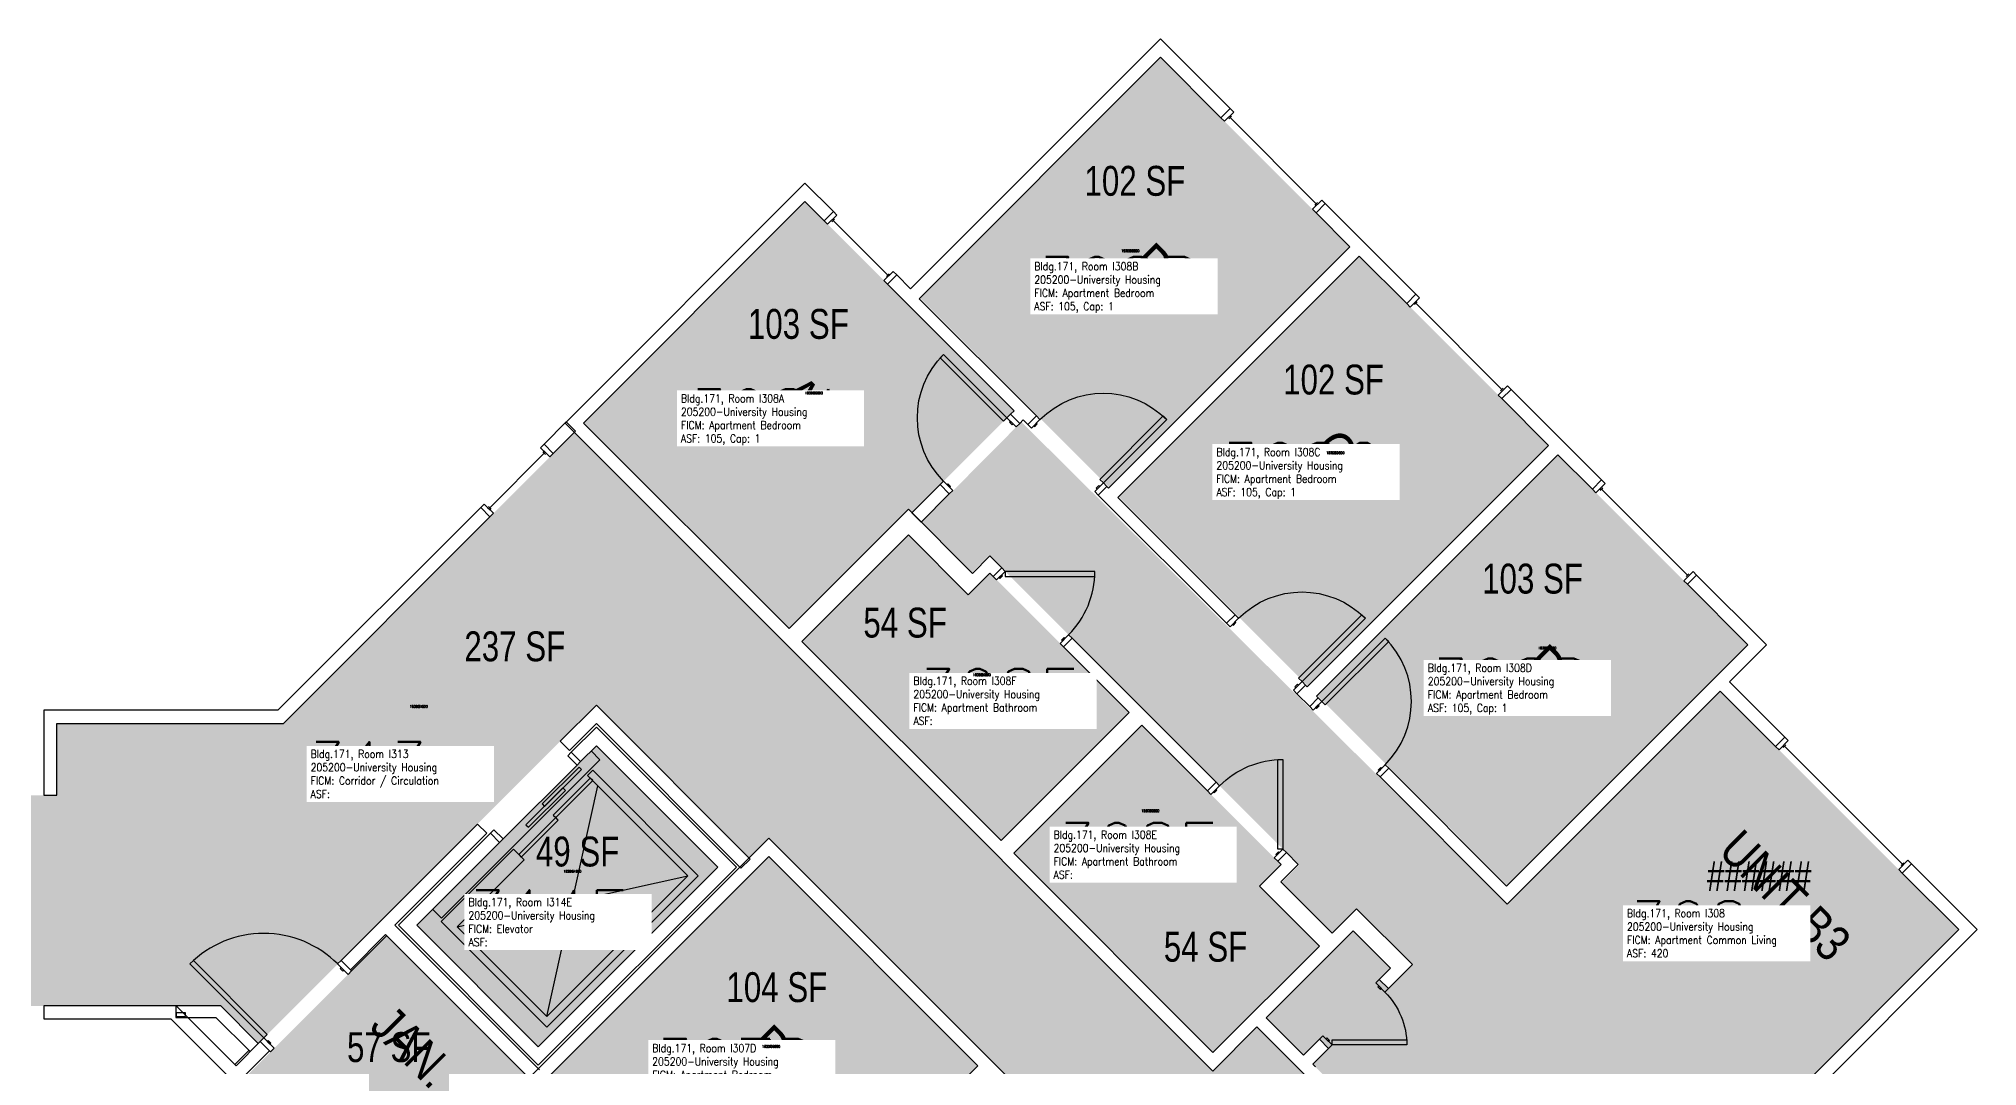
# Model space of a CAD drawing. Header units: inches. Extents: x 79 to 1966, y -19 to 1892.
# Drawn here: x 899 to 1678, y 1471 to 1884 of the extents above; entities that cross this region are included whole.
import ezdxf
from ezdxf.enums import TextEntityAlignment as Align

# ---------------------------------------------------------------- set-up
doc = ezdxf.new("R2010")
doc.units = ezdxf.units.IN
doc.header["$LTSCALE"] = 48
doc.header["$MEASUREMENT"] = 0
for name, color, linetype in [('A-AREA-IDEN', 1, 'Continuous'), ('A-DOOR', 2, 'Continuous'), ('A-GLZ', 1, 'Continuous'), ('A-IDEN-RNUM', 7, 'Continuous'), ('A-IDEN-SNUM', 4, 'Continuous'), ('A-IDEN-VNUM', 4, 'Continuous'), ('A-WALL', 5, 'Continuous'), ('AREA-TEXT', 3, 'Continuous'), ('Rooms-Category-Color', 7, 'Continuous'), ('Rooms-College-Color', 7, 'Continuous'), ('Rooms-Department-Color', 7, 'Continuous'), ('Rooms-Division-Color', 7, 'Continuous'), ('Rooms-Information', 7, 'Continuous')]:
    doc.layers.add(name, color=color, linetype=linetype)
doc.styles.add('AREA', font='arial.ttf', dxfattribs={"width": 0.75, "height": 12})
doc.styles.add('ROOMSNUMBER', font='txt.shx', dxfattribs={"height": 0.03})
doc.styles.add('ROOMVNUMBER', font='simplex.shx', dxfattribs={"width": 0.85})
doc.styles.get("Standard").update_dxf_attribs({"font": 'ARIALN.TTF'})

msp = doc.modelspace()

# ---------------------------------------------------------------- hatches: boundary and pattern name
at = {"layer": 'Rooms-Category-Color', "true_color": 0x728ef3}
for points in [[(1426.08, 1800.1), (1349.98, 1876.2), (1253.28, 1779.5), (1329.4, 1703.4), (1425.78, 1799.78)], [(1207.14, 1818.22), (1118.22, 1729.3), (1200.78, 1646.74), (1248.68, 1694.65), (1250.1, 1693.24), (1261.41, 1704.55), (1291.11, 1734.25)], [(1429.79, 1796.39), (1505.9, 1720.28), (1409.22, 1623.59), (1333.1, 1699.69), (1429.49, 1796.06)], [(1253.81, 1689.5), (1274.14, 1669.17), (1281.12, 1676.17), (1405.6, 1551.71), (1398.62, 1544.71), (1418.95, 1524.38), (1428.76, 1534.19), (1451.18, 1511.78), (1441.51, 1502.11), (1437.8, 1505.82), (1442.34, 1510.36), (1427.35, 1525.35), (1392.44, 1490.43), (1407.43, 1475.45), (1413.76, 1481.78), (1417.47, 1478.06), (1411.14, 1471.73), (1454.37, 1428.52), (1528.7, 1502.86), (1588.2, 1443.36), (1670.66, 1525.84), (1574.84, 1621.64), (1489.29, 1536.07), (1294.06, 1729.76), (1253.96, 1689.34)], [(1509.61, 1716.57), (1585.97, 1640.2), (1489.28, 1543.51), (1412.91, 1619.87), (1509.3, 1716.25)], [(1281.4, 1669.01), (1337.35, 1613.06), (1285.91, 1561.61), (1205.91, 1641.61), (1248.68, 1684.4), (1272.73, 1660.36)], [(1291.04, 1556.48), (1371.04, 1476.48), (1413.82, 1519.26), (1389.78, 1543.31), (1398.44, 1551.97), (1342.48, 1607.93)], [(1192.65, 1555.16), (1103.73, 1466.25), (1187.7, 1382.28), (1276.61, 1471.2)], [(1025.06, 1395.01), (1096.3, 1466.25), (1039.11, 1523.44), (967.87, 1452.2)], [(1578.3, 1453.26), (1567.96, 1442.92), (1577.86, 1433.02), (1496.2, 1351.34), (1436.69, 1410.84), (1528.7, 1502.86)]]:
    msp.add_hatch(color=171, dxfattribs=at).paths.add_polyline_path(points)
at = {"layer": 'Rooms-Category-Color', "true_color": 0xadadad}
for points in [[(1184.69, 1554.64), (1235.07, 1605.02), (1114.51, 1725.58), (997.61, 1608.68), (906.57, 1608.68), (906.57, 1495.21), (972.42, 1495.21), (987.5, 1480.13), (1123.35, 1615.98)], [(357.57, 1579.84), (446.96, 1579.84), (446.96, 1604.84), (529.28, 1604.84), (529.28, 1579.84), (906.57, 1579.84), (906.57, 1495.21), (674.79, 1495.21), (674.79, 1507.21), (417.54, 1507.21), (332.57, 1507.21), (332.57, 1523.8), (357.57, 1523.8)], [(1594.1, 1161.14), (1636.53, 1203.56), (1429.25, 1410.85), (1446.93, 1428.53), (1388.72, 1486.74), (1371.04, 1469.06), (1286.39, 1553.7), (1245.91, 1594.19), (1235.07, 1605.02), (1192.64, 1562.6), (1452.88, 1302.36), (1435.21, 1284.68), (1493.42, 1226.47), (1511.1, 1244.15)], [(1123.35, 1599.72), (1172.14, 1550.93), (1100.01, 1478.8), (1051.22, 1527.59)]]:
    msp.add_hatch(color=253, dxfattribs=at).paths.add_polyline_path(points)
at = {"layer": 'Rooms-College-Color', "true_color": 0xadadad}
for points in [[(1426.08, 1800.1), (1349.98, 1876.2), (1253.28, 1779.5), (1329.4, 1703.4), (1425.78, 1799.78)], [(1207.14, 1818.22), (1118.22, 1729.3), (1200.78, 1646.74), (1248.68, 1694.65), (1250.1, 1693.24), (1261.41, 1704.55), (1291.11, 1734.25)], [(1429.79, 1796.39), (1505.9, 1720.28), (1409.22, 1623.59), (1333.1, 1699.69), (1429.49, 1796.06)], [(1253.81, 1689.5), (1274.14, 1669.17), (1281.12, 1676.17), (1405.6, 1551.71), (1398.62, 1544.71), (1418.95, 1524.38), (1428.76, 1534.19), (1451.18, 1511.78), (1441.51, 1502.11), (1437.8, 1505.82), (1442.34, 1510.36), (1427.35, 1525.35), (1392.44, 1490.43), (1407.43, 1475.45), (1413.76, 1481.78), (1417.47, 1478.06), (1411.14, 1471.73), (1454.37, 1428.52), (1528.7, 1502.86), (1588.2, 1443.36), (1670.66, 1525.84), (1574.84, 1621.64), (1489.29, 1536.07), (1294.06, 1729.76), (1253.96, 1689.34)], [(1184.69, 1554.64), (1235.07, 1605.02), (1114.51, 1725.58), (997.61, 1608.68), (906.57, 1608.68), (906.57, 1495.21), (972.42, 1495.21), (987.5, 1480.13), (1123.35, 1615.98)], [(1509.61, 1716.57), (1585.97, 1640.2), (1489.28, 1543.51), (1412.91, 1619.87), (1509.3, 1716.25)], [(1281.4, 1669.01), (1337.35, 1613.06), (1285.91, 1561.61), (1205.91, 1641.61), (1248.68, 1684.4), (1272.73, 1660.36)], [(357.57, 1579.84), (446.96, 1579.84), (446.96, 1604.84), (529.28, 1604.84), (529.28, 1579.84), (906.57, 1579.84), (906.57, 1495.21), (674.79, 1495.21), (674.79, 1507.21), (417.54, 1507.21), (332.57, 1507.21), (332.57, 1523.8), (357.57, 1523.8)], [(1594.1, 1161.14), (1636.53, 1203.56), (1429.25, 1410.85), (1446.93, 1428.53), (1388.72, 1486.74), (1371.04, 1469.06), (1286.39, 1553.7), (1245.91, 1594.19), (1235.07, 1605.02), (1192.64, 1562.6), (1452.88, 1302.36), (1435.21, 1284.68), (1493.42, 1226.47), (1511.1, 1244.15)], [(1291.04, 1556.48), (1371.04, 1476.48), (1413.82, 1519.26), (1389.78, 1543.31), (1398.44, 1551.97), (1342.48, 1607.93)], [(1123.35, 1599.72), (1172.14, 1550.93), (1100.01, 1478.8), (1051.22, 1527.59)], [(1192.65, 1555.16), (1103.73, 1466.25), (1187.7, 1382.28), (1276.61, 1471.2)], [(1025.06, 1395.01), (1096.3, 1466.25), (1039.11, 1523.44), (967.87, 1452.2)], [(1578.3, 1453.26), (1567.96, 1442.92), (1577.86, 1433.02), (1496.2, 1351.34), (1436.69, 1410.84), (1528.7, 1502.86)]]:
    msp.add_hatch(color=253, dxfattribs=at).paths.add_polyline_path(points)
at = {"layer": 'Rooms-Department-Color', "true_color": 0x604aed}
for points in [[(1426.08, 1800.1), (1349.98, 1876.2), (1253.28, 1779.5), (1329.4, 1703.4), (1425.78, 1799.78)], [(1207.14, 1818.22), (1118.22, 1729.3), (1200.78, 1646.74), (1248.68, 1694.65), (1250.1, 1693.24), (1261.41, 1704.55), (1291.11, 1734.25)], [(1429.79, 1796.39), (1505.9, 1720.28), (1409.22, 1623.59), (1333.1, 1699.69), (1429.49, 1796.06)], [(1253.81, 1689.5), (1274.14, 1669.17), (1281.12, 1676.17), (1405.6, 1551.71), (1398.62, 1544.71), (1418.95, 1524.38), (1428.76, 1534.19), (1451.18, 1511.78), (1441.51, 1502.11), (1437.8, 1505.82), (1442.34, 1510.36), (1427.35, 1525.35), (1392.44, 1490.43), (1407.43, 1475.45), (1413.76, 1481.78), (1417.47, 1478.06), (1411.14, 1471.73), (1454.37, 1428.52), (1528.7, 1502.86), (1588.2, 1443.36), (1670.66, 1525.84), (1574.84, 1621.64), (1489.29, 1536.07), (1294.06, 1729.76), (1253.96, 1689.34)], [(1509.61, 1716.57), (1585.97, 1640.2), (1489.28, 1543.51), (1412.91, 1619.87), (1509.3, 1716.25)], [(1281.4, 1669.01), (1337.35, 1613.06), (1285.91, 1561.61), (1205.91, 1641.61), (1248.68, 1684.4), (1272.73, 1660.36)], [(1291.04, 1556.48), (1371.04, 1476.48), (1413.82, 1519.26), (1389.78, 1543.31), (1398.44, 1551.97), (1342.48, 1607.93)], [(1192.65, 1555.16), (1103.73, 1466.25), (1187.7, 1382.28), (1276.61, 1471.2)], [(1025.06, 1395.01), (1096.3, 1466.25), (1039.11, 1523.44), (967.87, 1452.2)], [(1578.3, 1453.26), (1567.96, 1442.92), (1577.86, 1433.02), (1496.2, 1351.34), (1436.69, 1410.84), (1528.7, 1502.86)]]:
    msp.add_hatch(color=173, dxfattribs=at).paths.add_polyline_path(points)
at = {"layer": 'Rooms-Department-Color', "true_color": 0xacacac}
for points in [[(1184.69, 1554.64), (1235.07, 1605.02), (1114.51, 1725.58), (997.61, 1608.68), (906.57, 1608.68), (906.57, 1495.21), (972.42, 1495.21), (987.5, 1480.13), (1123.35, 1615.98)], [(357.57, 1579.84), (446.96, 1579.84), (446.96, 1604.84), (529.28, 1604.84), (529.28, 1579.84), (906.57, 1579.84), (906.57, 1495.21), (674.79, 1495.21), (674.79, 1507.21), (417.54, 1507.21), (332.57, 1507.21), (332.57, 1523.8), (357.57, 1523.8)], [(1594.1, 1161.14), (1636.53, 1203.56), (1429.25, 1410.85), (1446.93, 1428.53), (1388.72, 1486.74), (1371.04, 1469.06), (1286.39, 1553.7), (1245.91, 1594.19), (1235.07, 1605.02), (1192.64, 1562.6), (1452.88, 1302.36), (1435.21, 1284.68), (1493.42, 1226.47), (1511.1, 1244.15)], [(1123.35, 1599.72), (1172.14, 1550.93), (1100.01, 1478.8), (1051.22, 1527.59)]]:
    msp.add_hatch(color=253, dxfattribs=at).paths.add_polyline_path(points)
at = {"layer": 'Rooms-Division-Color', "true_color": 0x604aed}
for points in [[(1426.08, 1800.1), (1349.98, 1876.2), (1253.28, 1779.5), (1329.4, 1703.4), (1425.78, 1799.78)], [(1207.14, 1818.22), (1118.22, 1729.3), (1200.78, 1646.74), (1248.68, 1694.65), (1250.1, 1693.24), (1261.41, 1704.55), (1291.11, 1734.25)], [(1429.79, 1796.39), (1505.9, 1720.28), (1409.22, 1623.59), (1333.1, 1699.69), (1429.49, 1796.06)], [(1253.81, 1689.5), (1274.14, 1669.17), (1281.12, 1676.17), (1405.6, 1551.71), (1398.62, 1544.71), (1418.95, 1524.38), (1428.76, 1534.19), (1451.18, 1511.78), (1441.51, 1502.11), (1437.8, 1505.82), (1442.34, 1510.36), (1427.35, 1525.35), (1392.44, 1490.43), (1407.43, 1475.45), (1413.76, 1481.78), (1417.47, 1478.06), (1411.14, 1471.73), (1454.37, 1428.52), (1528.7, 1502.86), (1588.2, 1443.36), (1670.66, 1525.84), (1574.84, 1621.64), (1489.29, 1536.07), (1294.06, 1729.76), (1253.96, 1689.34)], [(1509.61, 1716.57), (1585.97, 1640.2), (1489.28, 1543.51), (1412.91, 1619.87), (1509.3, 1716.25)], [(1281.4, 1669.01), (1337.35, 1613.06), (1285.91, 1561.61), (1205.91, 1641.61), (1248.68, 1684.4), (1272.73, 1660.36)], [(1291.04, 1556.48), (1371.04, 1476.48), (1413.82, 1519.26), (1389.78, 1543.31), (1398.44, 1551.97), (1342.48, 1607.93)], [(1192.65, 1555.16), (1103.73, 1466.25), (1187.7, 1382.28), (1276.61, 1471.2)], [(1025.06, 1395.01), (1096.3, 1466.25), (1039.11, 1523.44), (967.87, 1452.2)], [(1578.3, 1453.26), (1567.96, 1442.92), (1577.86, 1433.02), (1496.2, 1351.34), (1436.69, 1410.84), (1528.7, 1502.86)]]:
    msp.add_hatch(color=173, dxfattribs=at).paths.add_polyline_path(points)
at = {"layer": 'Rooms-Division-Color', "true_color": 0xadadad}
for points in [[(1184.69, 1554.64), (1235.07, 1605.02), (1114.51, 1725.58), (997.61, 1608.68), (906.57, 1608.68), (906.57, 1495.21), (972.42, 1495.21), (987.5, 1480.13), (1123.35, 1615.98)], [(357.57, 1579.84), (446.96, 1579.84), (446.96, 1604.84), (529.28, 1604.84), (529.28, 1579.84), (906.57, 1579.84), (906.57, 1495.21), (674.79, 1495.21), (674.79, 1507.21), (417.54, 1507.21), (332.57, 1507.21), (332.57, 1523.8), (357.57, 1523.8)], [(1594.1, 1161.14), (1636.53, 1203.56), (1429.25, 1410.85), (1446.93, 1428.53), (1388.72, 1486.74), (1371.04, 1469.06), (1286.39, 1553.7), (1245.91, 1594.19), (1235.07, 1605.02), (1192.64, 1562.6), (1452.88, 1302.36), (1435.21, 1284.68), (1493.42, 1226.47), (1511.1, 1244.15)], [(1123.35, 1599.72), (1172.14, 1550.93), (1100.01, 1478.8), (1051.22, 1527.59)]]:
    msp.add_hatch(color=253, dxfattribs=at).paths.add_polyline_path(points)

# ---------------------------------------------------------------- linework, layer by layer
at = {"layer": 'A-DOOR'}
for p, q in [((1111.86, 1595.65), (1113.27, 1597.07)), ((1113.27, 1597.07), (1116.98, 1593.36)), ((1121.23, 1597.6), (1124.76, 1594.06)), ((1124.76, 1594.06), (1061.12, 1530.42)), ((1115.57, 1591.94), (1085.87, 1562.24)), ((1115.57, 1591.94), (1111.86, 1595.65)), ((1116.98, 1593.36), (1115.57, 1591.94)), ((1120.87, 1586.64), (1106.02, 1571.79)), ((1107, 1570.82), (1121.85, 1585.67)), ((1121.85, 1585.67), (1120.87, 1586.64)), ((1082.16, 1565.95), (1080.75, 1564.54)), ((1085.87, 1562.24), (1082.16, 1565.95)), ((1107, 1570.82), (1092.15, 1555.97)), ((1093.12, 1554.99), (1107.97, 1569.84)), ((1106.02, 1571.79), (1107, 1570.82)), ((1107.97, 1569.84), (1107, 1570.82)), ((1080.75, 1564.54), (1084.46, 1560.83)), ((1084.46, 1560.83), (1085.87, 1562.24)), ((1092.15, 1555.97), (1093.12, 1554.99)), ((1061.12, 1530.42), (1057.59, 1533.96)), ((961.42, 1513.45), (960.01, 1512.04)), ((960.01, 1512.04), (989.71, 1482.34)), ((991.12, 1483.75), (961.42, 1513.45)), ((1020.82, 1513.45), (1019.4, 1512.04)), ((1019.4, 1512.04), (1023.56, 1507.88)), ((1024.97, 1509.3), (1020.82, 1513.45)), ((1020.46, 1510.27), (1020.82, 1510.62)), ((1021.53, 1509.21), (1020.46, 1510.27)), ((1020.82, 1510.62), (1021.88, 1509.56)), ((1021.88, 1509.56), (1021.53, 1509.21)), ((1023.56, 1507.88), (1024.97, 1509.3)), ((988.29, 1480.93), (989.71, 1482.34)), ((992.45, 1476.77), (988.29, 1480.93)), ((989.71, 1482.34), (991.12, 1483.75)), ((989.71, 1482.34), (993.86, 1478.19)), ((991.47, 1481.28), (991.12, 1480.93)), ((991.12, 1480.93), (992.18, 1479.86)), ((992.53, 1480.22), (991.47, 1481.28)), ((992.18, 1479.86), (992.53, 1480.22)), ((993.86, 1478.19), (992.45, 1476.77))]:
    msp.add_line(p, q, dxfattribs=at)
for points in [[(1288.28, 1731.42), (1286.87, 1730.01), (1261.41, 1755.46), (1262.83, 1756.88)], [(1291.99, 1727.71), (1293.41, 1729.12), (1289.7, 1732.83), (1288.28, 1731.42)], [(1290.76, 1728.94), (1290.4, 1728.59), (1289.34, 1729.65), (1289.7, 1730.01)], [(1298.09, 1727.26), (1296.68, 1728.68), (1300.12, 1732.13), (1301.54, 1730.71)], [(1299.06, 1728.24), (1299.42, 1727.88), (1300.48, 1728.94), (1300.12, 1729.3)], [(1327, 1705.26), (1325.58, 1706.67), (1351.04, 1732.13), (1352.45, 1730.71)], [(1266.54, 1702.25), (1265.12, 1700.84), (1261.41, 1704.55), (1262.83, 1705.96)], [(1265.3, 1703.49), (1265.65, 1703.84), (1264.59, 1704.9), (1264.24, 1704.55)], [(1323.55, 1701.81), (1324.96, 1700.39), (1328.41, 1703.84), (1327, 1705.26)], [(1324.52, 1702.78), (1324.17, 1703.13), (1325.23, 1704.19), (1325.58, 1703.84)], [(1284.14, 1666.26), (1282.72, 1667.68), (1286.17, 1671.13), (1287.59, 1669.71)], [(1285.11, 1667.24), (1285.46, 1666.88), (1286.52, 1667.94), (1286.17, 1668.3)], [(1287.59, 1669.71), (1287.59, 1667.71), (1323.59, 1667.71), (1323.59, 1669.71)], [(1377.9, 1647.45), (1376.49, 1648.87), (1379.94, 1652.31), (1381.35, 1650.9)], [(1406.81, 1625.44), (1405.39, 1626.86), (1430.85, 1652.31), (1432.26, 1650.9)], [(1309.59, 1640.81), (1311.01, 1639.39), (1314.46, 1642.84), (1313.04, 1644.26)], [(1310.57, 1641.78), (1310.21, 1642.13), (1311.27, 1643.19), (1311.63, 1642.84)], [(1378.88, 1648.42), (1379.23, 1648.07), (1380.29, 1649.13), (1379.94, 1649.48)], [(1414.76, 1617.49), (1416.18, 1616.07), (1441.63, 1641.53), (1440.22, 1642.94)], [(1403.36, 1622), (1404.77, 1620.58), (1408.22, 1624.03), (1406.81, 1625.44)], [(1404.33, 1622.97), (1403.98, 1623.32), (1405.04, 1624.38), (1405.39, 1624.03)], [(1411.32, 1614.04), (1409.9, 1615.45), (1413.35, 1618.9), (1414.76, 1617.49)], [(1412.29, 1615.01), (1412.64, 1614.66), (1413.7, 1615.72), (1413.35, 1616.07)], [(1117.34, 1590.17), (1116.37, 1591.15), (1101.52, 1576.3), (1102.49, 1575.32)], [(1399.13, 1558.17), (1397.13, 1558.17), (1397.13, 1594.17), (1399.13, 1594.17)], [(1436.77, 1588.58), (1438.19, 1587.17), (1441.63, 1590.62), (1440.22, 1592.03)], [(1437.75, 1589.55), (1437.39, 1589.91), (1438.45, 1590.97), (1438.81, 1590.62)], [(1110.89, 1581.78), (1109.91, 1582.75), (1095.06, 1567.9), (1096.04, 1566.93)], [(1370.23, 1580.17), (1368.81, 1581.59), (1372.26, 1585.04), (1373.68, 1583.62)], [(1371.2, 1581.15), (1371.55, 1580.79), (1372.61, 1581.85), (1372.26, 1582.21)], [(1395.68, 1554.72), (1397.1, 1553.3), (1400.55, 1556.75), (1399.13, 1558.17)], [(1396.66, 1555.69), (1396.3, 1556.04), (1397.36, 1557.1), (1397.72, 1556.75)], [(1436.41, 1504.45), (1437.82, 1505.86), (1441.53, 1502.15), (1440.12, 1500.74)], [(1437.64, 1503.21), (1437.29, 1502.86), (1438.35, 1501.8), (1438.7, 1502.15)], [(1415.19, 1483.24), (1413.78, 1481.82), (1417.49, 1478.11), (1418.91, 1479.52)], [(1416.43, 1482), (1416.78, 1482.35), (1417.85, 1481.29), (1417.49, 1480.94)], [(1418.91, 1479.52), (1418.91, 1481.52), (1448.91, 1481.52), (1448.91, 1479.52)]]:
    msp.add_lwpolyline(points, close=True, dxfattribs=at)
at = {"layer": 'A-DOOR', "extrusion": (0, 0, -1)}
for centre, radius, start, end in [((-1288.28, 1731.42), 36, 315, 45), ((-1327, 1705.26), 36, 45, 135), ((-1406.81, 1625.44), 36, 45, 135), ((-1399.13, 1558.17), 36, 45, 90), ((-1418.91, 1479.52), 30, 135, 180)]:
    msp.add_arc(centre, radius, start, end, dxfattribs=at)
at = {"layer": 'A-DOOR'}
for centre, radius, start, end in [((1287.59, 1669.71), 36, 315, 0), ((1414.76, 1617.49), 36, 315, 45), ((989.71, 1482.34), 42, 44.99981, 134.99981)]:
    msp.add_arc(centre, radius, start, end, dxfattribs=at)
at = {"layer": 'A-GLZ'}
for p, q in [((1377.36, 1851.47), (1378.42, 1852.53)), ((1412.54, 1817.35), (1377.89, 1852)), ((1412.01, 1816.82), (1413.07, 1817.88)), ((1217.93, 1810.08), (1218.99, 1811.14)), ((1240.38, 1788.69), (1218.46, 1810.61)), ((1239.85, 1788.16), (1240.91, 1789.22)), ((1451.98, 1776.85), (1453.04, 1777.91)), ((1487.15, 1742.73), (1452.51, 1777.38)), ((1486.62, 1742.2), (1487.69, 1743.26)), ((1102.4, 1717.19), (1080.48, 1695.27)), ((1100.9, 1719.4), (1102.31, 1720.81)), ((1104.61, 1715.68), (1100.9, 1719.4)), ((1102.93, 1716.66), (1101.87, 1717.72)), ((1103.28, 1717.01), (1102.22, 1718.07)), ((1102.31, 1720.81), (1106.02, 1717.1)), ((1106.02, 1717.1), (1104.61, 1715.68)), ((1526.55, 1702.27), (1527.62, 1703.33)), ((1561.73, 1668.15), (1527.08, 1702.8)), ((1078.27, 1696.77), (1076.86, 1695.36)), ((1076.86, 1695.36), (1080.57, 1691.64)), ((1081.98, 1693.06), (1078.27, 1696.77)), ((1079.6, 1695.44), (1080.66, 1694.38)), ((1081.01, 1694.74), (1079.95, 1695.8)), ((1080.57, 1691.64), (1081.98, 1693.06)), ((1561.2, 1667.62), (1562.26, 1668.68)), ((1600.12, 1599.01), (1601.18, 1600.07)), ((1648.02, 1552.17), (1600.65, 1599.54)), ((1647.49, 1551.64), (1648.55, 1552.7))]:
    msp.add_line(p, q, dxfattribs=at)
for points in [[(1379.39, 1854.21), (1377.98, 1855.62), (1374.26, 1851.91), (1375.68, 1850.5)], [(1414.75, 1818.85), (1416.16, 1817.44), (1412.45, 1813.73), (1411.03, 1815.14)], [(1219.96, 1812.82), (1218.55, 1814.23), (1214.83, 1810.52), (1216.25, 1809.11)], [(1242.59, 1790.19), (1244, 1788.78), (1240.29, 1785.06), (1238.88, 1786.48)], [(1454.01, 1779.59), (1452.59, 1781), (1448.88, 1777.29), (1450.3, 1775.88)], [(1489.36, 1744.23), (1490.78, 1742.82), (1487.07, 1739.11), (1485.65, 1740.52)], [(1528.59, 1705.01), (1527.17, 1706.43), (1523.46, 1702.71), (1524.88, 1701.3)], [(1563.94, 1669.66), (1565.36, 1668.24), (1561.64, 1664.53), (1560.23, 1665.94)], [(1602.15, 1601.75), (1600.73, 1603.17), (1597.02, 1599.45), (1598.44, 1598.04)], [(1650.23, 1553.67), (1651.65, 1552.25), (1647.93, 1548.54), (1646.52, 1549.96)]]:
    msp.add_lwpolyline(points, close=True, dxfattribs=at)
at = {"layer": 'A-WALL'}
for p, q in [((1349.98, 1883.62), (1249.57, 1783.21)), ((1377.98, 1855.62), (1349.98, 1883.62)), ((1253.01, 1779.24), (1349.98, 1876.2)), ((1349.98, 1876.2), (1374.26, 1851.91)), ((1374.26, 1851.91), (1377.98, 1855.62)), ((1207.14, 1825.64), (1110.8, 1729.3)), ((1218.55, 1814.23), (1207.14, 1825.64)), ((1118.22, 1729.3), (1207.14, 1818.22)), ((1207.14, 1818.22), (1214.83, 1810.52)), ((1416.16, 1817.44), (1412.45, 1813.73)), ((1452.59, 1781), (1416.16, 1817.44)), ((1214.83, 1810.52), (1218.55, 1814.23)), ((1412.45, 1813.73), (1426.08, 1800.1)), ((1426.08, 1800.1), (1329.12, 1703.13)), ((1332.83, 1699.42), (1429.79, 1796.38)), ((1429.79, 1796.38), (1448.88, 1777.29)), ((1244, 1788.78), (1240.29, 1785.06)), ((1240.29, 1785.06), (1246.3, 1779.06)), ((1249.57, 1783.21), (1244, 1788.78)), ((1246.3, 1779.06), (1291.11, 1734.25)), ((1300.12, 1732.13), (1253.01, 1779.24)), ((1448.88, 1777.29), (1452.59, 1781)), ((1490.78, 1742.82), (1487.07, 1739.11)), ((1487.07, 1739.11), (1505.89, 1720.28)), ((1527.17, 1706.43), (1490.78, 1742.82)), ((1111.24, 1729.74), (1102.31, 1720.81)), ((1110.8, 1729.3), (1201.75, 1638.35)), ((1114.95, 1726.03), (1111.24, 1729.74)), ((1200.78, 1646.74), (1118.22, 1729.3)), ((1291.11, 1734.25), (1289.7, 1732.83)), ((1289.7, 1732.83), (1293.41, 1729.12)), ((1293.41, 1729.12), (1294.82, 1730.53)), ((1294.82, 1730.53), (1296.68, 1728.68)), ((1296.68, 1728.68), (1300.12, 1732.13)), ((1106.02, 1717.1), (1114.95, 1726.03)), ((1102.31, 1720.81), (1106.02, 1717.1)), ((1505.89, 1720.28), (1408.93, 1623.32)), ((1412.64, 1619.61), (1509.61, 1716.57)), ((1509.61, 1716.57), (1523.46, 1702.71)), ((1523.46, 1702.71), (1527.17, 1706.43)), ((1261.41, 1704.55), (1250.1, 1693.23)), ((1253.81, 1689.52), (1265.12, 1700.84)), ((1265.12, 1700.84), (1261.41, 1704.55)), ((1328.41, 1703.84), (1324.96, 1700.39)), ((1324.96, 1700.39), (1376.49, 1648.87)), ((1329.12, 1703.13), (1328.41, 1703.84)), ((1379.94, 1652.31), (1332.83, 1699.42)), ((1076.86, 1695.36), (995.43, 1613.93)), ((997.61, 1608.68), (1080.57, 1691.64)), ((1080.57, 1691.64), (1076.86, 1695.36)), ((1248.68, 1694.65), (1200.78, 1646.74)), ((1274.4, 1668.93), (1248.68, 1694.65)), ((1250.1, 1693.23), (1253.81, 1689.52)), ((1205.9, 1641.62), (1248.68, 1684.4)), ((1248.68, 1684.4), (1272.72, 1660.35)), ((1281.39, 1675.91), (1274.4, 1668.93)), ((1286.17, 1671.13), (1281.39, 1675.91)), ((1272.72, 1660.35), (1281.39, 1669.02)), ((1281.39, 1669.02), (1282.72, 1667.68)), ((1282.72, 1667.68), (1286.17, 1671.13)), ((1565.36, 1668.24), (1561.64, 1664.53)), ((1593.4, 1640.2), (1565.36, 1668.24)), ((1561.64, 1664.53), (1585.97, 1640.2)), ((1376.49, 1648.87), (1379.94, 1652.31)), ((1201.75, 1638.35), (1371.04, 1469.06)), ((1285.91, 1561.61), (1205.9, 1641.62)), ((1314.46, 1642.84), (1311.01, 1639.39)), ((1311.01, 1639.39), (1337.35, 1613.05)), ((1372.26, 1585.04), (1314.46, 1642.84)), ((1585.97, 1640.2), (1489.01, 1543.24)), ((1578.55, 1625.35), (1593.4, 1640.2)), ((1408.22, 1624.03), (1404.77, 1620.58)), ((1404.77, 1620.58), (1409.9, 1615.45)), ((1408.93, 1623.32), (1408.22, 1624.03)), ((1489.28, 1536.08), (1574.84, 1621.64)), ((1574.84, 1621.64), (1597.02, 1599.45)), ((1600.73, 1603.17), (1578.55, 1625.35)), ((901.32, 1613.93), (901.32, 1579.84)), ((995.43, 1613.93), (901.32, 1613.93)), ((1123.35, 1615.98), (1108.85, 1601.49)), ((1185.13, 1554.2), (1123.35, 1615.98)), ((1337.35, 1613.05), (1285.91, 1561.61)), ((1409.9, 1615.45), (1413.35, 1618.9)), ((1413.35, 1618.9), (1412.64, 1619.61)), ((906.57, 1579.84), (906.57, 1608.68)), ((906.57, 1608.68), (997.61, 1608.68)), ((1112.57, 1597.77), (1123.35, 1608.56)), ((1123.35, 1607.14), (1113.27, 1597.07)), ((1123.35, 1608.56), (1181.42, 1550.49)), ((1179.56, 1550.93), (1123.35, 1607.14)), ((1291.03, 1556.49), (1342.47, 1607.93)), ((1342.47, 1607.93), (1368.81, 1581.59)), ((1108.85, 1601.49), (1112.57, 1597.77)), ((1113.27, 1597.07), (1116.98, 1593.36)), ((1116.98, 1593.36), (1123.35, 1599.72)), ((1123.35, 1599.72), (1172.14, 1550.93)), ((1597.02, 1599.45), (1600.73, 1603.17)), ((1121.85, 1589.91), (1119.72, 1587.79)), ((1164.27, 1547.48), (1121.85, 1589.91)), ((1441.63, 1590.62), (1438.19, 1587.17)), ((1489.01, 1543.24), (1441.63, 1590.62)), ((1103.46, 1490.91), (1123.97, 1583.54)), ((1119.72, 1587.79), (1123.97, 1583.54)), ((1123.97, 1583.54), (1160.03, 1547.48)), ((1368.81, 1581.59), (1372.26, 1585.04)), ((1438.19, 1587.17), (1489.28, 1536.08)), ((901.32, 1579.84), (906.57, 1579.84)), ((1075.63, 1568.26), (1020.82, 1513.45)), ((1079.34, 1564.55), (1075.63, 1568.26)), ((1042.38, 1527.59), (1079.34, 1564.55)), ((1080.75, 1564.54), (1043.8, 1527.59)), ((1051.22, 1527.59), (1084.46, 1560.83)), ((1090.03, 1558.09), (1061.03, 1529.1)), ((1084.46, 1560.83), (1080.75, 1564.54)), ((1094.27, 1553.85), (1090.03, 1558.09)), ((1096.3, 1466.25), (1192.64, 1562.6)), ((1192.64, 1562.6), (1283.6, 1471.64)), ((1067.4, 1526.98), (1094.27, 1553.85)), ((1100.01, 1471.38), (1179.56, 1550.93)), ((1172.14, 1550.93), (1100.01, 1478.8)), ((1192.64, 1555.17), (1103.73, 1466.25)), ((1181.42, 1550.49), (1185.13, 1554.2)), ((1276.61, 1471.2), (1192.64, 1555.17)), ((1371.04, 1476.48), (1291.03, 1556.49)), ((1398.44, 1551.97), (1389.77, 1543.3)), ((1400.55, 1556.75), (1397.1, 1553.3)), ((1397.1, 1553.3), (1398.44, 1551.97)), ((1398.35, 1544.98), (1405.33, 1551.97)), ((1405.33, 1551.97), (1400.55, 1556.75)), ((1651.65, 1552.25), (1647.93, 1548.54)), ((1678.07, 1525.83), (1651.65, 1552.25)), ((1067.4, 1526.98), (1160.03, 1547.48)), ((1160.03, 1547.48), (1103.46, 1490.91)), ((1103.46, 1486.67), (1164.27, 1547.48)), ((1389.77, 1543.3), (1413.82, 1519.26)), ((1418.94, 1524.39), (1398.35, 1544.98)), ((1647.93, 1548.54), (1670.65, 1525.83)), ((1428.75, 1534.2), (1418.94, 1524.39)), ((1451.17, 1511.79), (1428.75, 1534.2)), ((1100.46, 1469.52), (1042.38, 1527.59)), ((1043.8, 1527.59), (1100.01, 1471.38)), ((1100.01, 1478.8), (1051.22, 1527.59)), ((1061.03, 1529.1), (1103.46, 1486.67)), ((1103.46, 1490.91), (1067.4, 1526.98)), ((1024.53, 1509.74), (1038.67, 1523.88)), ((1024.97, 1509.3), (1039.11, 1523.44)), ((1038.67, 1523.88), (1096.74, 1465.81)), ((1413.82, 1519.26), (1371.04, 1476.48)), ((1392.43, 1490.45), (1427.34, 1525.36)), ((1427.34, 1525.36), (1442.33, 1510.37)), ((1496.17, 1343.92), (1678.07, 1525.83)), ((1670.65, 1525.83), (1588.18, 1443.36)), ((1020.82, 1513.45), (1024.53, 1509.74)), ((1441.53, 1502.15), (1451.17, 1511.79)), ((1442.33, 1510.37), (1437.82, 1505.86)), ((1437.82, 1505.86), (1441.53, 1502.15)), ((954.56, 1495.21), (901.32, 1495.21)), ((901.32, 1495.21), (901.32, 1489.96)), ((972.42, 1495.21), (954.37, 1495.21)), ((954.37, 1495.21), (954.37, 1490.59)), ((978.57, 1471.2), (954.56, 1495.21)), ((987.5, 1480.13), (972.42, 1495.21)), ((901.32, 1489.96), (952.39, 1489.96)), ((952.39, 1489.96), (974.86, 1467.49)), ((954.37, 1490.59), (970.5, 1490.59)), ((958.31, 1492.46), (954.56, 1492.46)), ((954.56, 1492.46), (954.56, 1490.96)), ((954.56, 1490.96), (958.31, 1490.96)), ((958.31, 1490.96), (958.31, 1492.46)), ((970.5, 1490.59), (984.23, 1476.86)), ((1407.42, 1475.46), (1392.43, 1490.45)), ((988.29, 1480.93), (978.57, 1471.2)), ((984.23, 1476.86), (987.5, 1480.13)), ((992, 1477.21), (988.29, 1480.93)), ((1371.04, 1469.06), (1388.71, 1486.74)), ((1388.71, 1486.74), (1408.47, 1466.98)), ((1413.78, 1481.82), (1407.42, 1475.46)), ((1417.49, 1478.11), (1413.78, 1481.82)), ((967.43, 1452.64), (992, 1477.21)), ((978.13, 1471.64), (983.78, 1477.3)), ((1411.13, 1471.75), (1417.49, 1478.11)), ((1219.34, 1413.93), (1276.61, 1471.2)), ((1283.6, 1471.64), (1452.88, 1302.36)), ((1412.18, 1470.69), (1411.13, 1471.75))]:
    msp.add_line(p, q, dxfattribs=at)

# ---------------------------------------------------------------- texts
at = {"layer": 'A-AREA-IDEN'}
for s, p in [('UNIT B3', (1595.9, 1534.46)), ('JAN.', (1044.33, 1473.67))]:
    msp.add_text(s, height=14.4, rotation=315, dxfattribs=at).set_placement(p, align=Align.CENTER)
at = {"layer": 'A-AREA-IDEN', "char_height": 16, "width": 1, "attachment_point": 1, "rotation": 315.02341}
for s, insert in [('{\\C1;B}', (1347.2, 1802.88)), ('{\\C1;A}', (1206.14, 1749.82)), ('{\\C1;C}', (1420.81, 1728.27)), ('{\\C1;D}', (1505.3, 1641.59)), ('{\\C1;D}', (1193.69, 1488.87))]:
    msp.add_mtext(s, dxfattribs=dict(at, insert=insert))
at = {"layer": 'A-IDEN-RNUM', "style": 'ROOMSNUMBER', "width": 0.85}
for s, p in [('0308-B0', (1337.86, 1798.48)), ('0308-A0', (1210.69, 1741.38)), ('0308-C0', (1420.21, 1717.32)), ('0308-D0', (1505.36, 1638.95)), ('0308-F0', (1278.18, 1628.19)), ('0313-00', (1051.99, 1615.43)), ('0308-E0', (1345.89, 1573.58)), ('0314-E0', (1113.71, 1549.22)), ('0308-00', (1562.77, 1524.94)), ('0307-D0', (1193.56, 1478.92))]:
    msp.add_text(s, height=1, dxfattribs=at).set_placement(p, align=Align.MIDDLE_CENTER)
at = {"layer": 'A-IDEN-SNUM', "style": 'ROOMSNUMBER', "width": 0.85}
for s, p in [('1710I308B0', (1337.86, 1798.48)), ('1710I308A0', (1210.69, 1741.38)), ('1710I308C0', (1420.21, 1717.32)), ('1710I308D0', (1505.36, 1638.95)), ('1710I308F0', (1278.18, 1628.19)), ('1710I31300', (1051.99, 1615.43)), ('1710I308E0', (1345.89, 1573.58)), ('1710I314E0', (1113.71, 1549.22)), ('1710I30800', (1562.77, 1524.93)), ('1710I307D0', (1193.56, 1478.92))]:
    msp.add_text(s, height=1, dxfattribs=at).set_placement(p, align=Align.MIDDLE_CENTER)
at = {"layer": 'A-IDEN-VNUM', "style": 'ROOMVNUMBER', "width": 0.85}
for s, p in [('308B', (1332.97, 1784.74)), ('308A', (1191.9, 1731.68)), ('308C', (1406.58, 1710.14)), ('308F', (1283.94, 1619.32)), ('308D', (1491.06, 1623.45)), ('313', (1031.31, 1589.95)), ('308E', (1340.24, 1557.54)), ('314E', (1103.37, 1530.45)), ('308', (1561.95, 1525.97)), ('307D', (1179.46, 1470.73))]:
    msp.add_text(s, height=22.5, dxfattribs=at).set_placement(p, align=Align.MIDDLE_CENTER)
at = {"layer": 'AREA-TEXT', "style": 'AREA', "width": 0.75}
for s, p in [('102 SF', (1339.69, 1826.57)), ('103 SF', (1204.48, 1769.11)), ('102 SF', (1419.5, 1746.76)), ('103 SF', (1499.44, 1666.81)), ('54 SF', (1247.36, 1649.14)), ('237 SF', (1090.57, 1639.61)), ('49 SF', (1115.81, 1557.2)), ('######', (1590.48, 1547.34)), ('54 SF', (1368.07, 1518.96)), ('104 SF', (1195.85, 1502.74)), ('57 SF', (1039.93, 1478.65))]:
    msp.add_text(s, height=12, dxfattribs=at).set_placement(p, align=Align.MIDDLE_CENTER)

# ---------------------------------------------------------------- next in the draw order: texts
at = {"layer": 'Rooms-Information', "char_height": 3.2143, "width": 72, "attachment_point": 7, "style": 'ROOMVNUMBER', "bg_fill": 3, "box_fill_scale": 1.5, "bg_fill_color": 256, "bg_fill_true_color": 13158600, "bg_fill_transparency": 0}
for s, insert in [('Bldg.171, Room I308B^M^J205200-University Housing^M^JFICM: Apartment Bedroom^M^JASF: 105, Cap: 1', (1299.27, 1773.49)), ('Bldg.171, Room I308A^M^J205200-University Housing^M^JFICM: Apartment Bedroom^M^JASF: 105, Cap: 1', (1157.3, 1720.43)), ('Bldg.171, Room I308C^M^J205200-University Housing^M^JFICM: Apartment Bedroom^M^JASF: 105, Cap: 1', (1372.43, 1698.89)), ('Bldg.171, Room I308F^M^J205200-University Housing^M^JFICM: Apartment Bathroom^M^JASF: ', (1250.7, 1608.07)), ('Bldg.171, Room I308D^M^J205200-University Housing^M^JFICM: Apartment Bedroom^M^JASF: 105, Cap: 1', (1457.36, 1612.2)), ('Bldg.171, Room I313^M^J205200-University Housing^M^JFICM: Corridor / Circulation^M^JASF: ', (1008.54, 1578.7)), ('Bldg.171, Room I308E^M^J205200-University Housing^M^JFICM: Apartment Bathroom^M^JASF: ', (1307, 1546.29)), ('Bldg.171, Room I314E^M^J205200-University Housing^M^JFICM: Elevator^M^JASF: ', (1071.95, 1519.2)), ('Bldg.171, Room I308^M^J205200-University Housing^M^JFICM: Apartment Common Living^M^JASF: 420', (1537.37, 1514.72)), ('Bldg.171, Room I307D^M^J205200-University Housing^M^JFICM: Apartment Bedroom^M^JASF: 105, Cap: 1', (1145.76, 1459.48))]:
    msp.add_mtext(s, dxfattribs=dict(at, insert=insert))

doc.saveas('drawing.dxf')
